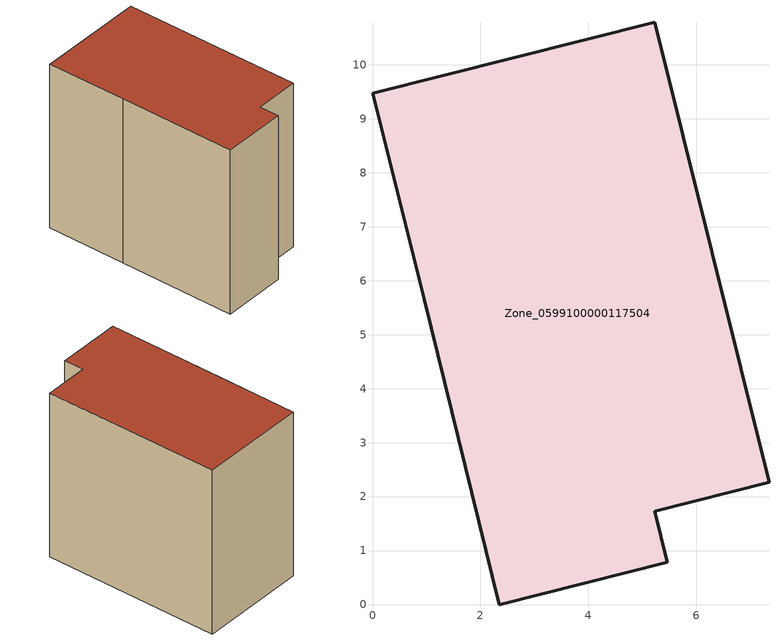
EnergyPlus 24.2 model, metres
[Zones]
Zone_0599100000117504
 floor ground (C_G): 5.23,10.79 7.35,2.27 5.23,1.73 5.46,0.78 2.35,0 0.96,5.65 0,9.47 z0
 wall outside (C_F): 2.35,0 5.46,0.78 5.23,1.73 7.35,2.27 5.23,10.79 0,9.47 0.96,5.65 2.35,0 z0:8.44
 roof outside (C_R): 5.23,10.79 0,9.47 0.96,5.65 2.35,0 5.46,0.78 5.23,1.73 7.35,2.27 z8.44
[BUILDING]
Pand.0599100000117504: North Axis=0; Terrain=City; Loads Convergence Tolerance Value=0.04; Temperature Convergence Tolerance Value=0.4; Solar Distribution=FullExterior; Maximum Number of Warmup Days=25; Minimum Number of Warmup Days=1
[Site:Location]
Rotterdam.The.Hague.AP_ZH_NLD Design_Conditions: Latitude=51.96; Longitude=4.45; Time Zone=1; Elevation=-4.5
[SITE:GROUNDTEMPERATURE:BUILDINGSURFACE]
18, 18, 18, 18, 18, 18, 18, 18, 18, 18, 18, 18
[MATERIAL] Thermal Absorptance=0.9; Solar Absorptance=0.7; Visible Absorptance=0.7
Name | Roughness | Thickness | Conductivity | Density | Specific Heat
G.TI.1975-1991 | MediumSmooth | 0.15 | 0.288461 | 540 | 1210
F.TI.1975-1991 | Rough | 0.3 | 0.230769 | 1920 | 840
R.TI.1975-1991 | MediumRough | 0.2 | 0.153846 | 1500 | 1000
[CONSTRUCTION]
C_G: G.TI.1975-1991
C_F: F.TI.1975-1991
C_R: R.TI.1975-1991
[ZONE]
Zone_0599100000117504: Type=1; Multiplier=1; Ceiling Height=Autocalculate; Volume=Autocalculate; Floor Area=autocalculate; Part of Total Floor Area=Yes
[ZONEINFILTRATION:DESIGNFLOWRATE]
Infil_Zone_0599100000117504: Zone or ZoneList or Space or SpaceList=Zone_0599100000117504; Schedule=AlwaysOn; Design Flow Rate Calculation Method=Flow/Area; Flow Rate per Floor Area=0.003; Constant Term Coefficient=1; Temperature Term Coefficient=0; Velocity Term Coefficient=0; Velocity Squared Term Coefficient=0
[HVACTEMPLATE:ZONE:IDEALLOADSAIRSYSTEM]
Zone_0599100000117504: Maximum Heating Supply Air Temperature=50; Minimum Cooling Supply Air Temperature=13; Maximum Heating Supply Air Humidity Ratio=0.0156; Minimum Cooling Supply Air Humidity Ratio=0.0077; Heating Limit=NoLimit; Cooling Limit=NoLimit; Dehumidification Control Type=ConstantSensibleHeatRatio; Cooling Sensible Heat Ratio=0.7; Dehumidification Setpoint=60; Humidification Control Type=None; Humidification Setpoint=30; Outdoor Air Method=None; Outdoor Air Flow Rate per Person=0.00944; Outdoor Air Flow Rate per Zone Floor Area=0; Outdoor Air Flow Rate per Zone=0; Demand Controlled Ventilation Type=None; Outdoor Air Economizer Type=NoEconomizer; Heat Recovery Type=None; Sensible Heat Recovery Effectiveness=0.7; Latent Heat Recovery Effectiveness=0.65
[ZONECONTROL:THERMOSTAT]
ThermostatControl_Zone_0599100000117504: Zone or ZoneList=Zone_0599100000117504; Control Type Schedule=DualSetpointControlType; Control 1=Thermostat_Zone_0599100000117504; Temperature Difference Between Cutout And Setpoint=0
[THERMOSTATSETPOINT:DUALSETPOINT]
Thermostat_Zone_0599100000117504: Heating Setpoint Temperature Schedule=HeatingSetpoint_Zone_0599100000117504; Cooling Setpoint Temperature Schedule=CoolingSetpoint_Zone_0599100000117504
[SCHEDULE:COMPACT]
HeatingSetpoint_Zone_0599100000117504: Through: 12/31, For: AllDays, Until: 24:00, 21
CoolingSetpoint_Zone_0599100000117504: Through: 12/31, For: AllDays, Until: 24:00, 24
DualSetpointControlType: Through: 12/31, For: AllDays, Until: 24:00, 4
AlwaysOn: Through: 12/31, For: AllDays, Until: 24:00, 1
